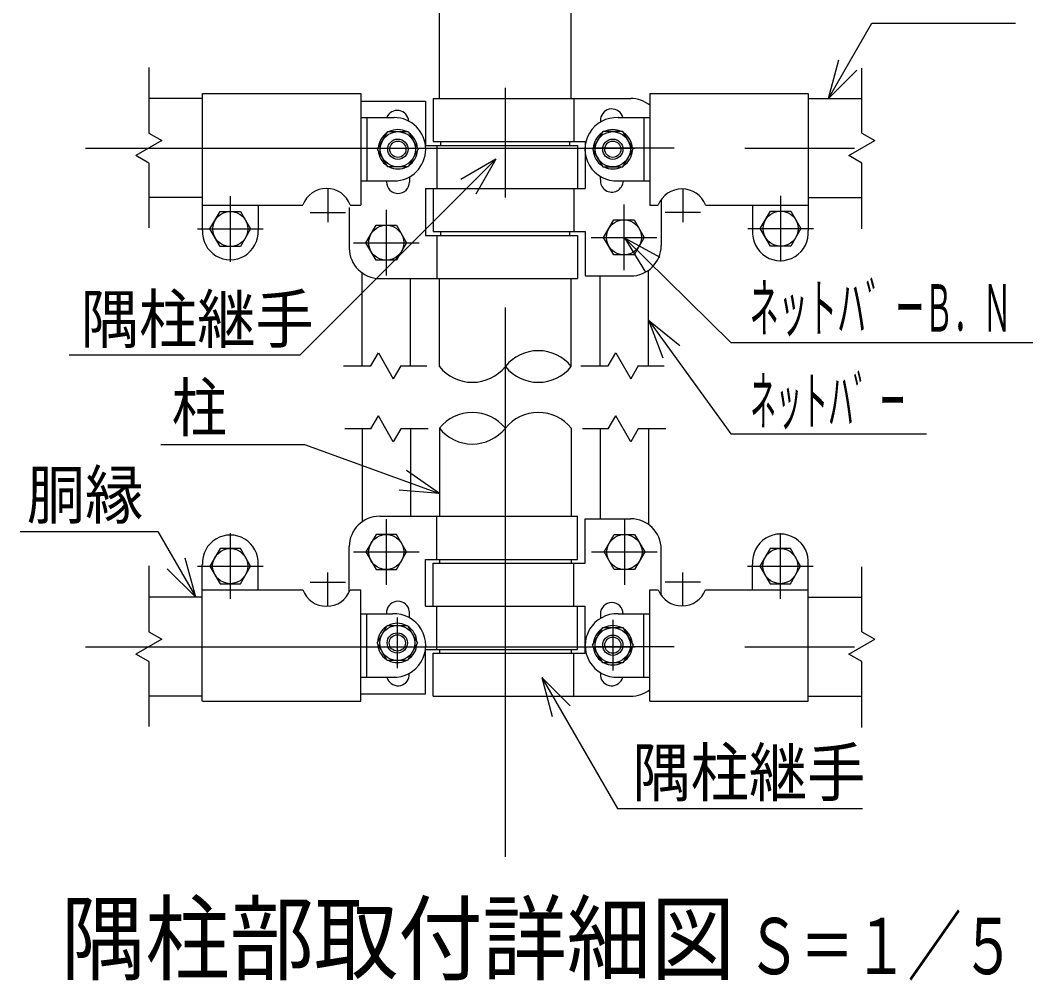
# Model space of a CAD drawing. Units: millimetres, scale not verified. Extents: x -4425 to 4425, y -3150 to 3150.
# Drawn here: x 1360 to 2530, y -1114 to -3 of the extents above; entities that cross this region are included whole.
import ezdxf
from ezdxf.enums import TextEntityAlignment as Align

# ---------------------------------------------------------------- set-up
doc = ezdxf.new("R2010")
doc.units = ezdxf.units.MM
doc.header["$LTSCALE"] = 20
doc.linetypes.add('USER1', pattern=[50.8, 31.75, -6.35, 6.35, -6.35])
doc.layers.add('0-0_1', color=7, linetype='Continuous', lineweight=25)
doc.layers.add('0-4_2', color=2, linetype='Continuous', lineweight=25)
doc.styles.add('ＭＳ ゴシック', font='')
doc.styles.get('ＭＳ ゴシック').set_extended_font_data('MS Gothic')

msp = doc.modelspace()

# ---------------------------------------------------------------- linework, layer by layer
at = {"layer": '0-0_1', "color": 3, "linetype": 'USER1'}
for p, q in [((1920.7, -970.3), (1920.7, 217.07)), ((1435.36, -151.07), (2406.05, -151.07)), ((1725.7, -151.07), (1815.7, -151.07)), ((2115.7, -151.07), (2025.7, -151.07)), ((1602.75, -206.59), (1602.75, -282.53)), ((2238.88, -206.22), (2238.88, -282.16)), ((2057.75, -216.38), (2057.75, -292.32)), ((1783.01, -222.58), (1783.01, -298.52)), ((1564.78, -244.56), (1640.72, -244.56)), ((2200.91, -244.19), (2276.85, -244.19)), ((2019.78, -254.35), (2095.72, -254.35)), ((1745.04, -260.55), (1820.98, -260.55)), ((1783.01, -580.05), (1783.01, -655.99)), ((2058.4, -580.05), (2058.4, -655.99)), ((1602.65, -596.4), (1602.65, -672.34)), ((2238.46, -596.4), (2238.46, -672.34)), ((1745.04, -618.02), (1820.98, -618.02)), ((2020.43, -618.02), (2096.37, -618.02)), ((1564.68, -634.37), (1640.62, -634.37)), ((2200.49, -634.37), (2276.43, -634.37)), ((1795.82, -693.85), (1795.82, -752.5)), ((2044.93, -696.48), (2044.93, -755.14)), ((1435.36, -727.49), (2406.05, -727.49)), ((1725.7, -727.49), (1815.7, -727.49)), ((2115.7, -727.49), (2025.7, -727.49))]:
    msp.add_line(p, q, dxfattribs=at)
at = {"layer": '0-0_1'}
for p, q in [((1844.5, -93.77), (1844.5, 24.28)), ((1996.9, -93.77), (1996.9, 24.28)), ((1570.39, -87.99), (1570.39, -246.25)), ((1570.52, -87.95), (1753.69, -87.95)), ((1753.69, -87.95), (1753.69, -216.9)), ((2087.63, -87.95), (2270.8, -87.95)), ((2087.63, -87.95), (2087.63, -216.9)), ((2270.8, -87.95), (2270.8, -246.21)), ((1570.39, -93.92), (1508.71, -93.92)), ((1753.69, -96.7), (1828.38, -96.7)), ((1828.38, -96.7), (1828.38, -147.99)), ((1837.18, -93.77), (2065.78, -93.77)), ((1837.18, -93.77), (1837.18, -143.59)), ((1999.83, -93.77), (1999.83, -143.59)), ((2270.8, -93.92), (2332.7, -93.92)), ((1753.69, -115.79), (1792.05, -115.79)), ((1760.43, -115.79), (1760.43, -189.06)), ((2051, -115.79), (2087.63, -115.79)), ((2080.89, -115.79), (2080.89, -189.06)), ((2030.72, -117.25), (2030.72, -120.92)), ((1828.38, -147.99), (2004.23, -147.99)), ((1837.18, -143.59), (2013.02, -143.59)), ((1841.57, -147.99), (1841.57, -197.81)), ((1846.26, -147.99), (1846.26, -143.59)), ((1995.14, -147.99), (1995.14, -143.59)), ((2004.23, -147.99), (2004.23, -197.81)), ((2013.02, -143.59), (2013.02, -197.81)), ((1809.79, -184.48), (1809.79, -190.35)), ((2030.66, -187.59), (2030.66, -183.92)), ((1753.69, -189.06), (1792.05, -189.06)), ((1783.41, -189.06), (1783.41, -190.35)), ((1828.38, -197.81), (1828.38, -252.03)), ((1828.38, -197.81), (2004.23, -197.81)), ((1828.38, -197.81), (2013.02, -197.81)), ((1837.18, -197.81), (1837.18, -247.63)), ((1999.83, -197.81), (1999.83, -247.63)), ((2051, -189.06), (2087.63, -189.06)), ((1570.39, -208.22), (1508.71, -208.22)), ((2270.8, -208.22), (2332.7, -208.22)), ((1570.52, -216.9), (1686.5, -216.9)), ((1634.99, -216.9), (1634.99, -246.21)), ((1740.33, -219.83), (1740.33, -266.72)), ((1741.48, -216.9), (1753.69, -216.9)), ((2087.63, -216.9), (2097.53, -216.9)), ((2100.82, -210.75), (2100.82, -263.79)), ((2152.14, -216.9), (2270.8, -216.9)), ((2206.33, -216.9), (2206.33, -246.21)), ((1828.38, -252.03), (2004.23, -252.03)), ((1837.18, -247.63), (2013.02, -247.63)), ((1841.57, -252.03), (1841.57, -301.85)), ((1846.26, -252.03), (1846.26, -247.63)), ((1995.14, -252.03), (1995.14, -247.63)), ((2004.23, -252.03), (2004.23, -301.85)), ((2013.02, -247.63), (2013.02, -298.92)), ((2086.16, -402.96), (2086.16, -292.36)), ((1755.28, -402.96), (1755.28, -295.5)), ((1775.63, -301.85), (2004.23, -301.85)), ((1810.97, -402.96), (1810.97, -301.85)), ((1844.5, -403.59), (1844.5, -301.85)), ((1996.9, -403.59), (1996.9, -301.85)), ((2013.02, -298.92), (2065.78, -298.92)), ((2030.48, -402.96), (2030.48, -298.92)), ((1755.28, -475.61), (1755.28, -583.07)), ((1810.97, -475.61), (1810.97, -576.72)), ((1844.5, -474.97), (1844.5, -576.72)), ((1996.9, -474.97), (1996.9, -576.72)), ((2030.48, -475.61), (2030.48, -579.65)), ((2086.16, -475.61), (2086.16, -586.21)), ((1775.63, -576.72), (2004.23, -576.72)), ((1841.57, -626.54), (1841.57, -576.72)), ((2004.23, -626.54), (2004.23, -576.72)), ((2013.02, -630.93), (2013.02, -579.65)), ((2013.02, -579.65), (2065.78, -579.65)), ((1740.33, -664.35), (1740.33, -611.84)), ((2100.82, -667.81), (2100.82, -614.77)), ((1828.38, -626.54), (2004.23, -626.54)), ((1828.38, -680.76), (1828.38, -626.54)), ((1837.18, -630.93), (2013.02, -630.94)), ((1837.18, -680.76), (1837.18, -630.93)), ((1844.5, -626.54), (1844.5, -630.93)), ((1996.9, -626.54), (1996.9, -630.94)), ((1999.83, -680.76), (1999.83, -630.94)), ((1570.39, -790.58), (1570.39, -632.31)), ((1634.99, -661.66), (1634.99, -632.36)), ((2206.33, -661.67), (2206.33, -632.36)), ((2270.8, -790.62), (2270.8, -632.36)), ((1570.52, -661.66), (1686.5, -661.67)), ((1741.48, -661.67), (1753.69, -661.67)), ((1753.69, -790.62), (1753.69, -661.67)), ((2087.63, -790.62), (2087.63, -661.67)), ((2087.63, -661.67), (2097.53, -661.67)), ((2152.14, -661.67), (2270.8, -661.67)), ((1570.39, -670.34), (1508.71, -670.34)), ((2270.8, -670.34), (2332.7, -670.34)), ((1753.69, -689.51), (1790.32, -689.51)), ((1760.43, -762.78), (1760.43, -689.51)), ((1783.51, -686.58), (1783.51, -689.51)), ((1809.68, -686.58), (1809.68, -694.01)), ((1828.38, -680.76), (2013.02, -680.76)), ((1828.38, -680.76), (2004.23, -680.76)), ((1841.57, -730.58), (1841.57, -680.76)), ((2004.23, -730.58), (2004.23, -680.76)), ((2013.02, -734.98), (2013.02, -680.76)), ((2030.59, -689.68), (2030.59, -694.84)), ((2051, -689.51), (2087.63, -689.51)), ((2080.89, -762.78), (2080.89, -689.51)), ((1828.38, -781.87), (1828.38, -730.58)), ((1828.38, -730.58), (2004.23, -730.58)), ((1837.18, -784.8), (1837.18, -734.98)), ((1837.18, -734.98), (2013.02, -734.98)), ((1844.5, -730.58), (1844.5, -734.98)), ((1996.9, -730.58), (1996.9, -734.98)), ((1999.83, -784.8), (1999.83, -734.98)), ((1809.68, -761.14), (1809.68, -758.27)), ((2030.59, -757.44), (2030.59, -761.31)), ((1753.69, -762.78), (1790.32, -762.78)), ((2051, -762.78), (2087.63, -762.78)), ((1753.69, -781.87), (1828.38, -781.87)), ((1570.39, -784.64), (1508.71, -784.64)), ((1570.52, -790.62), (1753.69, -790.62)), ((1837.18, -784.8), (2065.78, -784.8)), ((2087.63, -790.62), (2270.8, -790.62)), ((2270.8, -784.64), (2332.7, -784.64))]:
    msp.add_line(p, q, dxfattribs=at)
at = {"layer": '0-0_1', "color": 2}
for p, q in [((2294.06, -93.92), (2344.32, -6.87)), ((2344.32, -6.87), (2510.4, -6.87)), ((1508.71, -57.78), (1508.71, -133.75)), ((2294.06, -93.92), (2306.11, -48.92)), ((2294.06, -93.92), (2327, -60.98)), ((2332.7, -133.75), (2332.7, -58.72)), ((1508.71, -133.75), (1523.71, -142.41)), ((2332.7, -133.75), (2347.7, -142.41)), ((1523.71, -142.41), (1493.71, -159.73)), ((2317.7, -159.73), (2347.7, -142.41)), ((1508.71, -168.4), (1493.71, -159.74)), ((2332.7, -168.4), (2317.7, -159.73)), ((1508.71, -168.4), (1508.71, -243.43)), ((1683.68, -390.09), (1909.78, -163.99)), ((1909.78, -163.99), (1869.43, -187.28)), ((1909.78, -163.99), (1886.48, -204.33)), ((2332.7, -244.37), (2332.7, -168.4)), ((1715.59, -197.8), (1715.59, -236.79)), ((2125.82, -197.8), (2125.82, -236.79)), ((1695.14, -225.69), (1736.03, -225.69)), ((2146.26, -225.69), (2105.37, -225.69)), ((2058.32, -255), (2181.41, -375.9)), ((2058.32, -255), (2082.68, -294.71)), ((2058.32, -255), (2099.28, -277.21)), ((2086.16, -350.18), (2181.41, -481.28)), ((2086.16, -350.18), (2102.86, -393.68)), ((2086.16, -350.18), (2122.37, -379.5)), ((2181.41, -375.9), (2530.34, -375.9)), ((1416.64, -390.09), (1683.68, -390.09)), ((1765.24, -402.96), (1773.9, -387.96)), ((1773.9, -387.96), (1791.22, -417.96)), ((2039.64, -402.96), (2048.3, -387.96)), ((2048.3, -387.96), (2065.62, -417.96)), ((1733.48, -402.96), (1765.24, -402.96)), ((1799.88, -402.96), (1791.22, -417.96)), ((1799.88, -402.96), (1829.81, -402.96)), ((2007.89, -402.96), (2039.64, -402.96)), ((2074.28, -402.96), (2065.62, -417.96)), ((2074.28, -402.96), (2104.21, -402.96)), ((1765.24, -475.61), (1773.9, -460.61)), ((1791.22, -490.61), (1773.9, -460.61)), ((2039.64, -475.61), (2048.3, -460.61)), ((2065.62, -490.61), (2048.3, -460.61)), ((1765.24, -475.61), (1735.3, -475.61)), ((1799.88, -475.61), (1791.22, -490.61)), ((1831.63, -475.61), (1799.88, -475.61)), ((2039.64, -475.61), (2009.71, -475.61)), ((2074.28, -475.61), (2065.62, -490.61)), ((2106.03, -475.61), (2074.28, -475.61)), ((2181.41, -481.28), (2407.53, -481.28)), ((1522.44, -493.76), (1688.65, -493.76)), ((1688.65, -493.76), (1844.5, -550.48)), ((1844.5, -550.48), (1806.34, -523.76)), ((1844.5, -550.48), (1798.09, -546.42)), ((1359.98, -594.49), (1519.07, -594.49)), ((1519.07, -594.49), (1562.86, -670.34)), ((1562.86, -670.34), (1550.8, -625.34)), ((1508.71, -634.19), (1508.71, -710.17)), ((1562.86, -670.34), (1529.92, -637.4)), ((1715.59, -680.77), (1715.59, -641.78)), ((2125.82, -680.77), (2125.82, -641.78)), ((2332.7, -710.17), (2332.7, -635.13)), ((1695.14, -652.87), (1736.03, -652.87)), ((2146.26, -652.87), (2105.37, -652.87)), ((1508.71, -710.17), (1523.71, -718.83)), ((2332.7, -710.17), (2347.7, -718.83)), ((1523.71, -718.83), (1493.71, -736.15)), ((2317.7, -736.15), (2347.7, -718.83)), ((1508.71, -744.81), (1493.71, -736.15)), ((2332.7, -744.81), (2317.7, -736.15)), ((1508.71, -744.81), (1508.71, -819.85)), ((2332.7, -820.79), (2332.7, -744.81)), ((1962.7, -763.13), (2050.23, -914.74)), ((1962.7, -763.13), (1995.64, -796.07)), ((1962.7, -763.13), (1974.75, -808.13)), ((2050.23, -914.74), (2333.62, -914.74))]:
    msp.add_line(p, q, dxfattribs=at)
at = {"layer": '0-0_1'}
for centre, radius, start, end in [((2065.65, -128.98), 35.17, 51.3179, 90.00024), ((1795.83, -120.81), 13.19, 3.78571, 157.61256), ((1792.05, -152.42), 36.63, 270, 90), ((2049.36, -152.46), 36.63, 87.43726, 272.56285), ((2043.78, -119.06), 13.19, 14.36437, 172.12685), ((1796.48, -152.42), 22.71, 123.37524, 176.62436), ((1796.48, -152.42), 22.71, 63.37563, 116.62469), ((1796.48, -152.42), 22.71, 3.37537, 56.62451), ((2044.93, -152.42), 22.71, 123.37549, 176.62463), ((2044.93, -152.42), 22.71, 63.37531, 116.62437), ((2044.93, -152.42), 22.71, 3.37564, 56.62476), ((1796.48, -152.42), 22.71, 183.37536, 236.62463), ((1796.48, -152.42), 22.71, 303.37524, 356.62463), ((2044.93, -152.42), 22.71, 183.37537, 236.62476), ((2044.93, -152.42), 22.71, 303.37537, 356.62464), ((1796.48, -152.42), 22.71, 243.37527, 296.62436), ((2044.93, -152.42), 22.71, 243.37564, 296.62473), ((1713.99, -227.06), 29.31, 20.28488, 159.71478), ((1796.6, -190.35), 13.19, 180, 0), ((2043.78, -188.88), 13.19, 174.39166, 359.2334), ((2124.84, -227.55), 29.31, 21.31091, 158.68921), ((1602.81, -247.9), 32.24, 176.99986, 2.99915), ((2238.7, -249.03), 32.24, 174.96893, 5.03113), ((1775.5, -266.72), 35.17, 180, 270), ((2065.65, -263.79), 35.17, 270, 0), ((1958.8, -434.14), 48.83, 38.71802, 141.28213), ((1882.6, -373.05), 48.83, 218.71787, 321.28198), ((1958.8, -373.05), 48.83, 218.71787, 321.28198), ((1882.6, -505.52), 48.83, 38.71802, 141.28213), ((1958.8, -505.52), 48.83, 38.71802, 141.28213), ((1882.6, -444.43), 48.83, 218.71787, 321.28198), ((1775.5, -611.84), 35.17, 90, 180), ((2065.65, -614.77), 35.17, 0, 90), ((1602.81, -630.67), 32.24, 357.00085, 183.00014), ((2238.7, -629.53), 32.24, 354.96887, 185.03107), ((1713.99, -651.51), 29.31, 200.28522, 339.71512), ((2124.84, -651.02), 29.31, 201.31079, 338.68909), ((1796.6, -688.22), 13.19, 7.13244, 172.86487), ((2043.78, -689.68), 13.19, 0.7666, 180), ((1792.01, -726.14), 36.67, 267.49755, 92.63856), ((2049.68, -726.14), 36.66, 87.9429, 272.05746), ((1795.82, -723.17), 22.71, 63.37527, 116.62436), ((1795.82, -723.17), 22.71, 123.37524, 176.62463), ((1795.82, -723.17), 22.71, 3.37536, 56.62463), ((2044.93, -725.81), 22.71, 123.37524, 176.62463), ((2044.93, -725.81), 22.71, 63.37527, 116.62436), ((2044.93, -725.81), 22.71, 3.37536, 56.62463), ((1795.82, -723.17), 22.71, 183.37537, 236.62451), ((1795.82, -723.17), 22.71, 303.37524, 356.62436), ((2044.93, -725.81), 22.71, 183.37537, 236.62451), ((2044.93, -725.81), 22.71, 303.37524, 356.62436), ((1795.82, -723.17), 22.71, 243.37563, 296.62469), ((2044.93, -725.81), 22.71, 243.37563, 296.62469), ((1796.6, -759.51), 13.19, 194.36729, 352.8676), ((2043.66, -759.51), 13.19, 187.87315, 345.63563), ((2065.65, -749.59), 35.17, 269.99976, 308.6821)]:
    msp.add_arc(centre, radius, start, end, dxfattribs=at)
at = {"layer": '0-4_2', "color": 7}
for p, q in [((1773.03, -152.42), (1784.75, -132.12)), ((1784.75, -132.12), (1808.2, -132.12)), ((1808.2, -132.12), (1819.92, -152.42)), ((2033.21, -132.12), (2021.48, -152.42)), ((2056.65, -132.12), (2033.21, -132.12)), ((1784.75, -172.73), (1773.03, -152.42)), ((1819.92, -152.42), (1808.2, -172.73)), ((2021.48, -152.42), (2033.21, -172.73)), ((1808.2, -172.73), (1784.75, -172.73)), ((2033.21, -172.73), (2056.65, -172.73)), ((1772.37, -723.17), (1784.09, -702.87)), ((1784.09, -702.87), (1807.54, -702.87)), ((1807.54, -702.87), (1819.26, -723.17)), ((2021.48, -725.81), (2033.21, -705.51)), ((2033.21, -705.51), (2056.65, -705.51)), ((2056.65, -705.51), (2068.38, -725.81)), ((1784.09, -743.48), (1772.37, -723.17)), ((1819.26, -723.17), (1807.54, -743.48)), ((2033.21, -746.12), (2021.48, -725.81)), ((2068.38, -725.81), (2056.65, -746.12)), ((1807.54, -743.48), (1784.09, -743.48)), ((2056.65, -746.12), (2033.21, -746.12))]:
    msp.add_line(p, q, dxfattribs=at)
at = {"layer": '0-4_2'}
for p, q in [((1579.31, -244.56), (1591.03, -224.25)), ((1591.03, -224.25), (1614.48, -224.25)), ((1614.48, -224.25), (1626.2, -244.56)), ((2034.3, -254.35), (2046.03, -234.04)), ((2046.03, -234.04), (2069.47, -234.04)), ((2069.47, -234.04), (2081.2, -254.35)), ((2215.43, -244.19), (2227.15, -223.89)), ((2227.15, -223.89), (2250.6, -223.89)), ((2250.6, -223.89), (2262.32, -244.19)), ((1591.03, -264.86), (1579.31, -244.56)), ((1626.2, -244.56), (1614.48, -264.86)), ((1759.56, -260.55), (1771.28, -240.24)), ((1771.28, -240.24), (1794.73, -240.24)), ((1794.73, -240.24), (1806.45, -260.55)), ((2227.15, -264.5), (2215.43, -244.19)), ((2262.32, -244.19), (2250.6, -264.5)), ((2046.03, -274.65), (2034.3, -254.35)), ((1614.48, -264.86), (1591.03, -264.86)), ((1771.28, -280.85), (1759.56, -260.55)), ((1806.45, -260.55), (1794.73, -280.85)), ((2250.6, -264.5), (2227.15, -264.5)), ((1794.73, -280.85), (1771.28, -280.85)), ((1771.28, -597.71), (1759.56, -618.02)), ((1794.73, -597.71), (1771.28, -597.71)), ((1806.45, -618.02), (1794.73, -597.71)), ((2034.95, -618.02), (2046.68, -597.71)), ((2046.68, -597.71), (2070.12, -597.71)), ((2070.12, -597.71), (2081.85, -618.02)), ((1590.93, -614.07), (1579.21, -634.37)), ((1614.38, -614.07), (1590.93, -614.07)), ((1626.1, -634.37), (1614.38, -614.07)), ((1759.56, -618.02), (1771.28, -638.32)), ((1794.73, -638.32), (1806.45, -618.02)), ((2046.68, -638.32), (2034.95, -618.02)), ((2081.85, -618.02), (2070.12, -638.32)), ((2226.74, -614.07), (2215.02, -634.37)), ((2250.19, -614.07), (2226.74, -614.07)), ((2261.91, -634.37), (2250.19, -614.07)), ((1579.21, -634.37), (1590.93, -654.68)), ((1614.38, -654.68), (1626.1, -634.37)), ((1771.28, -638.32), (1794.73, -638.32)), ((2070.12, -638.32), (2046.68, -638.32)), ((2215.02, -634.37), (2226.74, -654.68)), ((2250.19, -654.68), (2261.91, -634.37)), ((1590.93, -654.68), (1614.38, -654.68)), ((2226.74, -654.68), (2250.19, -654.68))]:
    msp.add_line(p, q, dxfattribs=at)
at = {"layer": '0-4_2', "color": 7}
msp.add_lwpolyline([(2056.65, -172.73), (2068.38, -152.42), (2056.65, -132.12)], dxfattribs=at)
at = {"layer": '0-4_2'}
msp.add_lwpolyline([(2081.2, -254.35), (2069.47, -274.65), (2046.03, -274.65)], dxfattribs=at)
at = {"layer": '0-4_2', "color": 7}
for centre, radius in [((1796.47, -152.42), 20.3), ((2044.93, -152.42), 20.3), ((1796.47, -152.42), 9.38), ((2044.93, -152.42), 9.38), ((1795.82, -723.17), 20.3), ((1795.82, -723.17), 9.38), ((2044.93, -725.81), 20.3), ((2044.93, -725.81), 9.38)]:
    msp.add_circle(centre, radius, dxfattribs=at)
at = {"layer": '0-4_2', "color": 4}
for centre in [(1796.47, -152.42), (2044.93, -152.42), (1795.82, -723.17), (2044.93, -725.81)]:
    msp.add_circle(centre, 11.72, dxfattribs=at)
at = {"layer": '0-4_2'}
for centre in [(1602.75, -244.56), (2057.75, -254.35), (2238.88, -244.19), (1783.01, -260.55), (1783.01, -618.02), (2058.4, -618.02), (1602.65, -634.37), (2238.46, -634.37)]:
    msp.add_circle(centre, 20.3, dxfattribs=at)

# ---------------------------------------------------------------- texts
at = {"layer": '0-0_1', "style": 'ＭＳ ゴシック'}
for s, height, width, p in [('ネットハ゛ーＢ．Ｎ', 54.84, 0.45, (2203.04, -379.81)), ('隅柱継手', 54.84, 0.9, (1429.93, -392.71)), ('ネットハ゛ー', 54.84, 0.4, (2203.74, -487.33)), ('柱', 54.84, 0.85, (1535.06, -495.04)), ('胴縁', 54.84, 0.9, (1367.62, -595.78)), ('隅柱継手', 54.84, 0.9, (2067.59, -916.83)), ('隅柱部取付詳細図', 79.33, 0.9, (1407.25, -1128.35)), ('Ｓ＝１／５', 64.96, 0.7, (2199.75, -1125.57))]:
    msp.add_text(s, height=height, dxfattribs=dict(at, width=width)).set_placement(p, align=Align.BOTTOM_LEFT)

doc.saveas('drawing.dxf')
